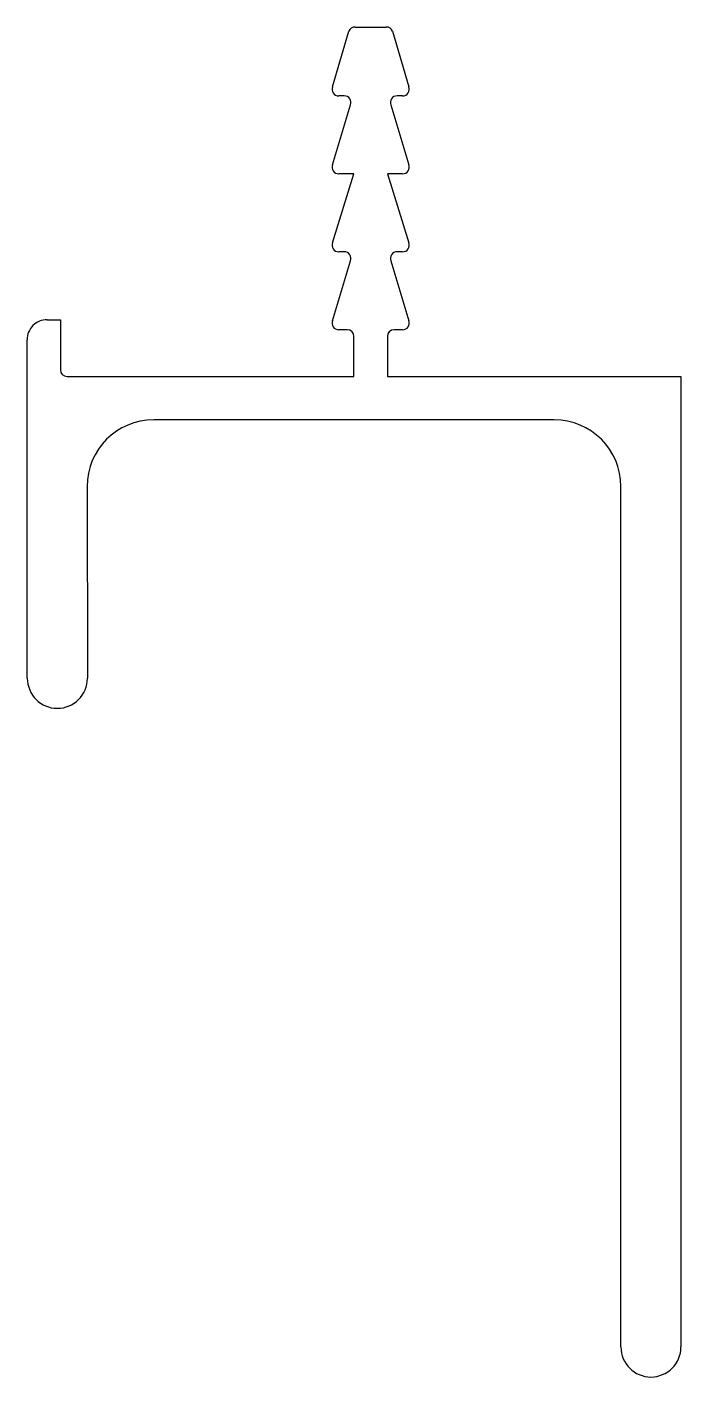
# Model space of a CAD drawing. Extents: x 2016.7 to 2036.3, y 1440.7 to 1481.2.
import ezdxf

# ---------------------------------------------------------------- set-up
doc = ezdxf.new("R2010")
doc.units = 0
doc.layers.get('0').update_dxf_attribs({"linetype": 'CONTINUOUS'})

msp = doc.modelspace()

# ---------------------------------------------------------------- linework, layer by layer
at = {"color": 0, "linetype": 'CONTINUOUS'}
for p, q in [((2026.539, 1481.161), (2027.476, 1481.161)), ((2025.863, 1479.368), (2026.353, 1481.033)), ((2027.662, 1481.033), (2028.152, 1479.368)), ((2026.215, 1479.096), (2026.049, 1479.096)), ((2027.965, 1479.096), (2027.799, 1479.096)), ((2025.863, 1477.031), (2026.402, 1478.824)), ((2027.613, 1478.824), (2028.152, 1477.031)), ((2025.863, 1474.694), (2026.507, 1476.759)), ((2026.507, 1476.759), (2026.049, 1476.759)), ((2027.507, 1476.759), (2028.152, 1474.694)), ((2027.965, 1476.759), (2027.507, 1476.759)), ((2026.215, 1474.421), (2026.049, 1474.421)), ((2027.965, 1474.421), (2027.799, 1474.421)), ((2025.863, 1472.356), (2026.402, 1474.149)), ((2027.613, 1474.149), (2028.152, 1472.356)), ((2017.308, 1472.384), (2017.707, 1472.384)), ((2017.707, 1472.384), (2017.707, 1470.884)), ((2016.717, 1461.634), (2016.708, 1471.784)), ((2026.307, 1472.084), (2026.049, 1472.084)), ((2026.507, 1470.684), (2026.507, 1471.884)), ((2027.507, 1471.884), (2027.507, 1470.684)), ((2027.965, 1472.084), (2027.707, 1472.084)), ((2017.907, 1470.684), (2026.507, 1470.684)), ((2027.507, 1470.684), (2036.307, 1470.684)), ((2036.307, 1470.684), (2036.307, 1441.584)), ((2032.507, 1469.384), (2020.507, 1469.384)), ((2018.507, 1467.384), (2018.517, 1461.634)), ((2034.507, 1441.584), (2034.507, 1467.384))]:
    msp.add_line(p, q, dxfattribs=at)
for centre, radius, start, end in [((2026.539, 1480.961), 0.2, 90, 158.8369), ((2027.476, 1480.961), 0.2, 21.1631, 90), ((2026.049, 1479.296), 0.2, 158.8369, 270), ((2026.215, 1478.896), 0.2, 338.8369, 90), ((2027.799, 1478.896), 0.2, 90, 201.1631), ((2027.965, 1479.296), 0.2, 270, 21.1631), ((2026.049, 1476.959), 0.2, 158.8369, 270), ((2027.965, 1476.959), 0.2, 270, 21.1631), ((2026.049, 1474.621), 0.2, 158.8369, 270), ((2027.965, 1474.621), 0.2, 270, 21.1631), ((2026.215, 1474.221), 0.2, 338.8369, 90), ((2027.799, 1474.221), 0.2, 90, 201.1631), ((2017.308, 1471.784), 0.6, 90, 180.0543), ((2026.049, 1472.284), 0.2, 158.8369, 270), ((2027.965, 1472.284), 0.2, 270, 21.1631), ((2026.307, 1471.884), 0.2, 0, 90), ((2027.707, 1471.884), 0.2, 90, 180), ((2017.907, 1470.884), 0.2, 180, 270), ((2020.507, 1467.384), 2, 90, 180), ((2032.507, 1467.384), 2, 0, 90), ((2017.617, 1461.634), 0.9, 180, 0), ((2035.407, 1441.584), 0.9, 180, 0)]:
    msp.add_arc(centre, radius, start, end, dxfattribs=at)

doc.saveas('drawing.dxf')
